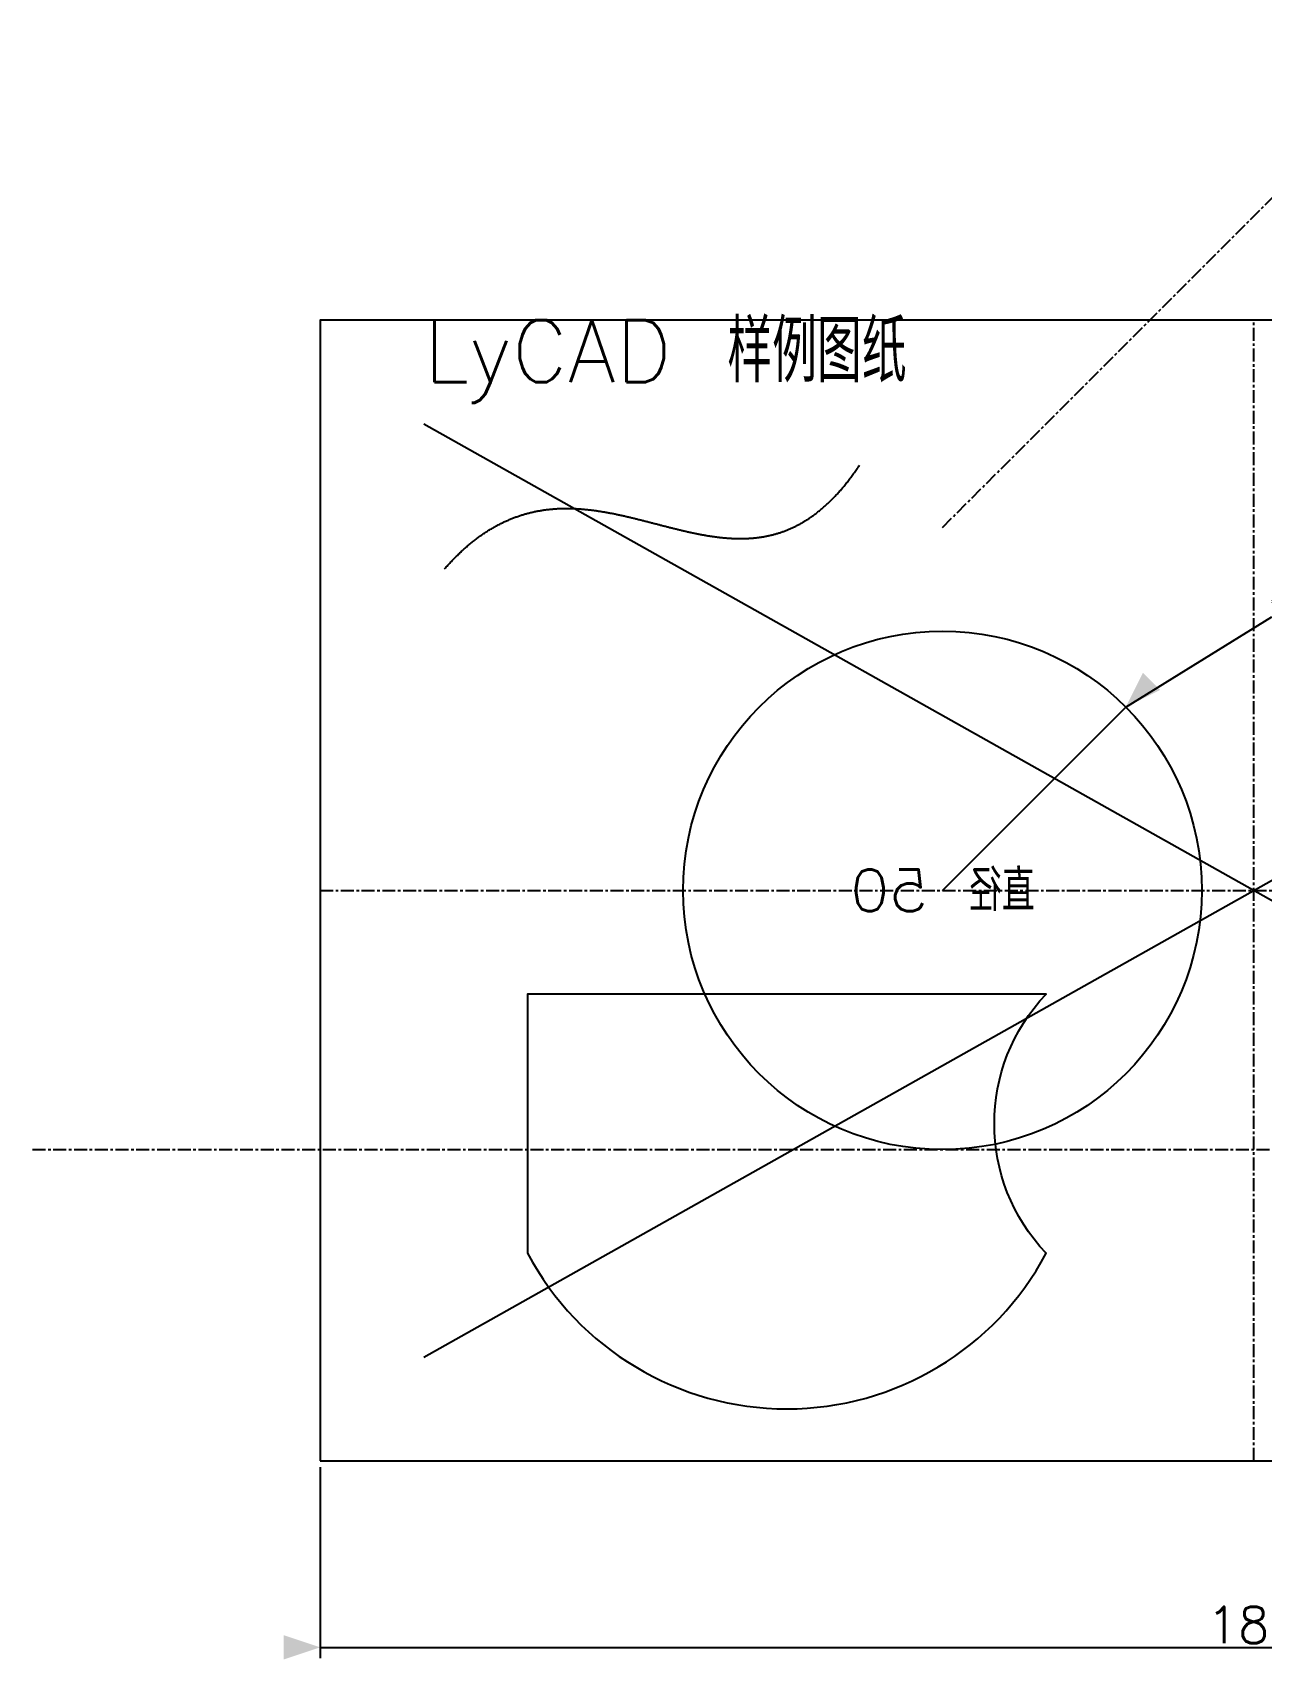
# Model space of a CAD drawing. Header units: millimetres. Extents: x -28 to 223, y -19 to 138.
# Drawn here: x -27.7 to 90.8, y -19.2 to 137.7 of the extents above; entities that cross this region are included whole.
import ezdxf
from ezdxf.enums import TextEntityAlignment as Align

# ---------------------------------------------------------------- set-up
doc = ezdxf.new("R2010")
doc.units = ezdxf.units.MM
doc.linetypes.add('CENTER', pattern=[2, 1.25, -0.25, 0.25, -0.25])
doc.linetypes.add('DASHED', pattern=[0.75, 0.5, -0.25])
doc.layers.get('0').update_dxf_attribs({"linetype": 'CONTINUOUS'})
for name, color, linetype in [('中心线', 4, 'CENTER'), ('标注', 2, 'DASHED'), ('轮廓', 1, 'CONTINUOUS')]:
    doc.layers.add(name, color=color, linetype=linetype)
doc.styles.get("Standard").update_dxf_attribs({"font": 'TXT', "bigfont": 'GBCBIG.SHX'})
doc.dimstyles.get("Standard").update_dxf_attribs({"dimtxt": 0.18, "dimasz": 0.18, "dimexe": 0.18, "dimexo": 0.0625, "dimgap": 0.09, "dimtad": 0, "dimtoh": 1, "dimzin": 0, "dimcen": 0.09, "dimazin": 3, "dimtfac": 1, "dimtofl": 0, "dimtmove": 0, "dimatfit": 3, "dimfxl": 1})

# ---------------------------------------------------------------- blocks, each defined once
blk = doc.blocks.new('*D1')
at = {"color": 0}
for p, q in [((0, -0.63), (0, -19.05)), ((180, -0.63), (180, -19.05)), ((0, -18), (180, -18))]:
    blk.add_line(p, q, dxfattribs=at)
for points in [[(0, -18), (-3.5, -19.17), (-3.5, -16.83)], [(180, -18), (183.5, -16.83), (183.5, -19.17)]]:
    blk.add_solid(points, dxfattribs=at)
blk.add_text('180', height=3.5, dxfattribs=at).set_placement((90, -15.83), align=Align.MIDDLE_CENTER)
blk = doc.blocks.new('*D3')
at = {"color": 0}
for p, q in [((77.68, 72.68), (91.76, 81.38)), ((60, 55), (77.68, 72.68))]:
    blk.add_line(p, q, dxfattribs=at)
blk.add_solid([(77.68, 72.68), (79.33, 75.98), (80.98, 74.33)], dxfattribs=at)
blk.add_text('R25', height=3.5, rotation=38.8534, dxfattribs=at).set_placement((96, 84), align=Align.MIDDLE_CENTER)

msp = doc.modelspace()

# ---------------------------------------------------------------- linework, layer by layer
at = {"color": 3}
msp.add_line((10, 10), (170, 100), dxfattribs=at)
msp.add_line((10, 100), (170, 10))
at = {"layer": '中心线'}
for p, q in [((60, 90), (107.724, 137.724)), ((90, 0), (90, 110)), ((0, 55), (180, 55)), ((-27.724, 30), (223.39, 30))]:
    msp.add_line(p, q, dxfattribs=at)
at = {"layer": '标注'}
msp.add_point((90, 55), dxfattribs=at)
at = {"layer": '轮廓'}
msp.add_lwpolyline([(0, 0), (180, 0), (180, 110), (0, 110)], close=True, dxfattribs=at)
msp.add_lwpolyline([(12, 86), (12.082, 86.093), (12.164, 86.186), (12.246, 86.277), (12.328, 86.368), (12.41, 86.457), (12.492, 86.546), (12.574, 86.634), (12.656, 86.721), (12.738, 86.807), (12.82, 86.892), (12.902, 86.977), (12.984, 87.06), (13.066, 87.143), (13.148, 87.224), (13.23, 87.305), (13.312, 87.385), (13.394, 87.464), (13.476, 87.543), (13.558, 87.62), (13.641, 87.697), (13.723, 87.773), (13.805, 87.847), (13.887, 87.922), (13.969, 87.995), (14.051, 88.067), (14.133, 88.139), (14.215, 88.21), (14.297, 88.28), (14.379, 88.349), (14.461, 88.417), (14.543, 88.485), (14.625, 88.551), (14.706, 88.617), (14.788, 88.682), (14.87, 88.747), (14.952, 88.81), (15.034, 88.873), (15.116, 88.935), (15.198, 88.996), (15.28, 89.057), (15.362, 89.116), (15.444, 89.175), (15.526, 89.233), (15.608, 89.291), (15.69, 89.347), (15.772, 89.403), (15.854, 89.458), (15.936, 89.513), (16.018, 89.567), (16.1, 89.619), (16.182, 89.672), (16.264, 89.723), (16.345, 89.774), (16.427, 89.824), (16.509, 89.873), (16.591, 89.922), (16.673, 89.97), (16.755, 90.017), (16.837, 90.063), (16.919, 90.109), (17.001, 90.154), (17.082, 90.198), (17.164, 90.242), (17.246, 90.285), (17.328, 90.327), (17.41, 90.369), (17.492, 90.41), (17.573, 90.45), (17.655, 90.49), (17.737, 90.529), (17.819, 90.567), (17.901, 90.605), (17.982, 90.642), (18.064, 90.678), (18.146, 90.714), (18.228, 90.749), (18.31, 90.784), (18.391, 90.817), (18.473, 90.851), (18.555, 90.883), (18.637, 90.915), (18.718, 90.946), (18.8, 90.977), (18.882, 91.007), (18.964, 91.037), (19.045, 91.065), (19.127, 91.094), (19.209, 91.121), (19.29, 91.149), (19.372, 91.175), (19.454, 91.201), (19.535, 91.226), (19.617, 91.251), (19.699, 91.275), (19.78, 91.299), (19.862, 91.322), (19.943, 91.344), (20.025, 91.366), (20.107, 91.388), (20.188, 91.408), (20.27, 91.429), (20.351, 91.448), (20.433, 91.467), (20.514, 91.486), (20.596, 91.504), (20.678, 91.522), (20.759, 91.539), (20.841, 91.555), (20.922, 91.571), (21.004, 91.587), (21.085, 91.602), (21.167, 91.616), (21.248, 91.63), (21.329, 91.644), (21.411, 91.657), (21.492, 91.669), (21.574, 91.681), (21.655, 91.692), (21.737, 91.703), (21.818, 91.714), (21.899, 91.724), (21.981, 91.734), (22.062, 91.743), (22.143, 91.751), (22.225, 91.759), (22.306, 91.767), (22.387, 91.774), (22.469, 91.781), (22.55, 91.788), (22.631, 91.794), (22.713, 91.799), (22.794, 91.804), (22.875, 91.809), (22.956, 91.813), (23.038, 91.817), (23.119, 91.82), (23.2, 91.823), (23.281, 91.825), (23.362, 91.828), (23.443, 91.829), (23.525, 91.831), (23.606, 91.831), (23.687, 91.832), (23.768, 91.832), (23.849, 91.832), (23.93, 91.831), (24.011, 91.83), (24.092, 91.829), (24.173, 91.827), (24.254, 91.825), (24.335, 91.822), (24.416, 91.819), (24.497, 91.816), (24.578, 91.813), (24.659, 91.809), (24.74, 91.804), (24.821, 91.8), (24.902, 91.795), (24.983, 91.789), (25.064, 91.784), (25.145, 91.778), (25.226, 91.771), (25.307, 91.765), (25.387, 91.758), (25.468, 91.751), (25.549, 91.743), (25.63, 91.735), (25.711, 91.727), (25.791, 91.718), (25.872, 91.71), (25.953, 91.701), (26.034, 91.691), (26.114, 91.682), (26.195, 91.672), (26.276, 91.662), (26.356, 91.651), (26.437, 91.64), (26.518, 91.629), (26.598, 91.618), (26.679, 91.607), (26.759, 91.595), (26.84, 91.583), (26.92, 91.57), (27.001, 91.558), (27.081, 91.545), (27.162, 91.532), (27.242, 91.519), (27.323, 91.505), (27.403, 91.492), (27.484, 91.478), (27.564, 91.464), (27.645, 91.449), (27.725, 91.435), (27.805, 91.42), (27.886, 91.405), (27.966, 91.39), (28.046, 91.374), (28.127, 91.359), (28.207, 91.343), (28.287, 91.327), (28.367, 91.311), (28.447, 91.295), (28.528, 91.278), (28.608, 91.261), (28.688, 91.245), (28.768, 91.228), (28.848, 91.21), (28.928, 91.193), (29.008, 91.176), (29.089, 91.158), (29.169, 91.14), (29.249, 91.122), (29.329, 91.104), (29.409, 91.086), (29.489, 91.068), (29.569, 91.05), (29.649, 91.031), (29.728, 91.012), (29.808, 90.994), (29.888, 90.975), (29.968, 90.956), (30.048, 90.936), (30.128, 90.917), (30.208, 90.898), (30.287, 90.879), (30.367, 90.859), (30.447, 90.839), (30.527, 90.82), (30.606, 90.8), (30.686, 90.78), (30.766, 90.76), (30.845, 90.74), (30.925, 90.72), (31.004, 90.7), (31.084, 90.68), (31.164, 90.66), (31.243, 90.64), (31.323, 90.619), (31.402, 90.599), (31.482, 90.579), (31.561, 90.558), (31.64, 90.538), (31.72, 90.517), (31.799, 90.497), (31.879, 90.476), (31.958, 90.456), (32.037, 90.435), (32.116, 90.414), (32.196, 90.394), (32.275, 90.373), (32.354, 90.353), (32.433, 90.332), (32.513, 90.312), (32.592, 90.291), (32.671, 90.271), (32.75, 90.25), (32.829, 90.23), (32.908, 90.209), (32.987, 90.189), (33.066, 90.168), (33.145, 90.148), (33.224, 90.127), (33.303, 90.107), (33.382, 90.087), (33.461, 90.067), (33.54, 90.047), (33.619, 90.027), (33.698, 90.007), (33.776, 89.987), (33.855, 89.967), (33.934, 89.947), (34.013, 89.927), (34.091, 89.908), (34.17, 89.888), (34.249, 89.869), (34.327, 89.849), (34.406, 89.83), (34.485, 89.811), (34.563, 89.792), (34.642, 89.773), (34.72, 89.754), (34.799, 89.735), (34.877, 89.717), (34.956, 89.698), (35.034, 89.68), (35.112, 89.662), (35.191, 89.643), (35.269, 89.625), (35.347, 89.608), (35.426, 89.59), (35.504, 89.572), (35.582, 89.555), (35.66, 89.538), (35.739, 89.521), (35.817, 89.504), (35.895, 89.487), (35.973, 89.471), (36.051, 89.454), (36.129, 89.438), (36.207, 89.422), (36.285, 89.406), (36.363, 89.39), (36.441, 89.375), (36.519, 89.36), (36.597, 89.344), (36.675, 89.33), (36.752, 89.315), (36.83, 89.3), (36.908, 89.286), (36.986, 89.272), (37.063, 89.258), (37.141, 89.245), (37.219, 89.231), (37.296, 89.218), (37.374, 89.205), (37.452, 89.193), (37.529, 89.18), (37.607, 89.168), (37.684, 89.156), (37.762, 89.145), (37.839, 89.133), (37.917, 89.122), (37.994, 89.111), (38.071, 89.1), (38.149, 89.09), (38.226, 89.08), (38.303, 89.07), (38.38, 89.061), (38.458, 89.052), (38.535, 89.043), (38.612, 89.034), (38.689, 89.026), (38.766, 89.018), (38.843, 89.01), (38.92, 89.003), (38.997, 88.995), (39.074, 88.989), (39.151, 88.982), (39.228, 88.976), (39.305, 88.97), (39.382, 88.965), (39.459, 88.96), (39.535, 88.955), (39.612, 88.95), (39.689, 88.946), (39.766, 88.942), (39.842, 88.939), (39.919, 88.936), (39.995, 88.933), (40.072, 88.931), (40.149, 88.929), (40.225, 88.927), (40.302, 88.926), (40.378, 88.925), (40.454, 88.925), (40.531, 88.925), (40.607, 88.925), (40.683, 88.926), (40.76, 88.927), (40.836, 88.928), (40.912, 88.93), (40.988, 88.932), (41.065, 88.935), (41.141, 88.938), (41.217, 88.942), (41.293, 88.946), (41.369, 88.95), (41.445, 88.955), (41.521, 88.96), (41.597, 88.966), (41.673, 88.972), (41.749, 88.979), (41.824, 88.986), (41.9, 88.993), (41.976, 89.001), (42.052, 89.01), (42.127, 89.018), (42.203, 89.028), (42.279, 89.038), (42.354, 89.048), (42.43, 89.059), (42.505, 89.07), (42.581, 89.082), (42.656, 89.094), (42.732, 89.106), (42.807, 89.12), (42.882, 89.133), (42.958, 89.148), (43.033, 89.162), (43.108, 89.177), (43.183, 89.193), (43.259, 89.209), (43.334, 89.226), (43.409, 89.243), (43.484, 89.261), (43.559, 89.28), (43.634, 89.299), (43.709, 89.318), (43.784, 89.338), (43.859, 89.358), (43.934, 89.38), (44.009, 89.401), (44.083, 89.423), (44.158, 89.446), (44.233, 89.469), (44.307, 89.493), (44.382, 89.518), (44.457, 89.543), (44.531, 89.568), (44.606, 89.595), (44.68, 89.621), (44.755, 89.649), (44.829, 89.677), (44.904, 89.705), (44.978, 89.734), (45.052, 89.764), (45.127, 89.795), (45.201, 89.826), (45.275, 89.857), (45.349, 89.889), (45.423, 89.922), (45.497, 89.956), (45.571, 89.99), (45.645, 90.025), (45.719, 90.06), (45.793, 90.096), (45.867, 90.133), (45.941, 90.17), (46.015, 90.208), (46.089, 90.247), (46.162, 90.286), (46.236, 90.326), (46.31, 90.366), (46.383, 90.408), (46.457, 90.45), (46.531, 90.492), (46.604, 90.536), (46.678, 90.58), (46.751, 90.625), (46.824, 90.67), (46.898, 90.716), (46.971, 90.763), (47.044, 90.81), (47.118, 90.859), (47.191, 90.907), (47.264, 90.957), (47.337, 91.008), (47.41, 91.059), (47.483, 91.11), (47.556, 91.163), (47.629, 91.216), (47.702, 91.27), (47.775, 91.325), (47.848, 91.381), (47.921, 91.437), (47.993, 91.494), (48.066, 91.552), (48.139, 91.61), (48.211, 91.669), (48.284, 91.729), (48.357, 91.79), (48.429, 91.852), (48.501, 91.914), (48.574, 91.977), (48.646, 92.041), (48.719, 92.106), (48.791, 92.172), (48.863, 92.238), (48.935, 92.305), (49.008, 92.373), (49.08, 92.442), (49.152, 92.511), (49.224, 92.582), (49.296, 92.653), (49.368, 92.725), (49.44, 92.798), (49.512, 92.871), (49.584, 92.946), (49.655, 93.021), (49.727, 93.097), (49.799, 93.174), (49.87, 93.252), (49.942, 93.331), (50.014, 93.41), (50.085, 93.491), (50.157, 93.572), (50.228, 93.654), (50.3, 93.737), (50.371, 93.821), (50.442, 93.906), (50.513, 93.991), (50.585, 94.078), (50.656, 94.165), (50.727, 94.254), (50.798, 94.343), (50.869, 94.433), (50.94, 94.524), (51.011, 94.616), (51.082, 94.709), (51.153, 94.803), (51.224, 94.897), (51.295, 94.993), (51.365, 95.089), (51.436, 95.187), (51.507, 95.285), (51.577, 95.384), (51.648, 95.485), (51.718, 95.586), (51.789, 95.688), (51.859, 95.791), (51.93, 95.895), (52, 96)], dxfattribs=at)
msp.add_lwpolyline([(20, 20, 0.6), (70, 20, -0.4), (70, 45), (20, 45)], format="xyb", close=True, dxfattribs=at)
msp.add_circle((60, 55), 25, dxfattribs=at)

# ---------------------------------------------------------------- texts
at = {"layer": '标注'}
msp.add_text('LyCAD 样例图纸', height=6, dxfattribs=at).set_placement((10, 104))
at = {"layer": '标注', "text_generation_flag": 2, "width": 1.1}
msp.add_text('直径 50', height=4, dxfattribs=at).set_placement((60, 55), align=Align.MIDDLE_CENTER)

# ---------------------------------------------------------------- dimensions: what is measured, and where the dimension line sits
at = {"layer": '标注'}
dim = msp.add_radius_dim(center=(60, 55), mpoint=(77.678, 72.678), dimstyle='STANDARD', dxfattribs=at)
dim.commit()
dim.dimension.update_dxf_attribs({"geometry": '*D3', "text_midpoint": (96, 84)})
dim = msp.add_aligned_dim(p1=(0, 0), p2=(180, 0), distance=-18, dimstyle='STANDARD', dxfattribs=at)
dim.commit()
dim.dimension.update_dxf_attribs({"geometry": '*D1', "text_midpoint": (90, -15.83)})

doc.saveas('drawing.dxf')
